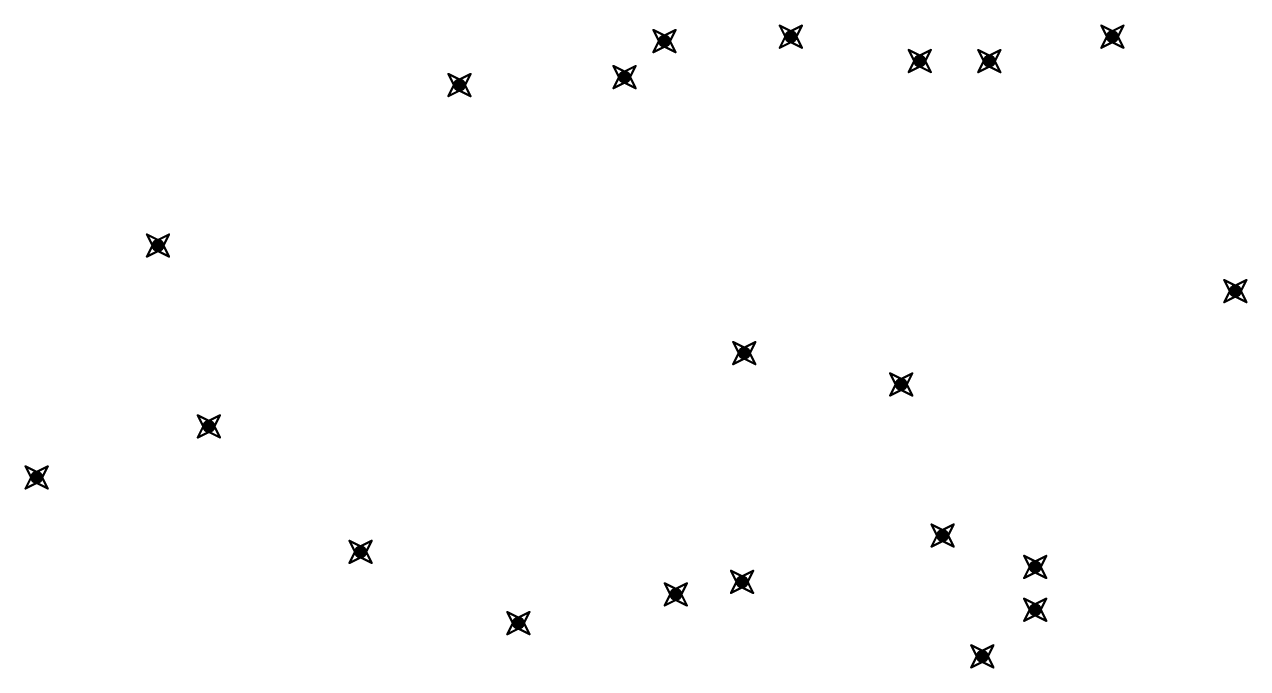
# Model space of a CAD drawing. Header units: millimetres. Extents: x -25 to 478, y -31 to 252.
# Drawn here: x 59.63 to 87.65, y 142.71 to 157.45 of the extents above; entities that cross this region are included whole.
import ezdxf

# ---------------------------------------------------------------- set-up
doc = ezdxf.new("R2010")
doc.units = ezdxf.units.MM
doc.layers.add('DrillDrawing', color=1, linetype='Continuous')
doc.layers.add('ViaHoleLayer', color=16, linetype='Continuous')

msp = doc.modelspace()

# ---------------------------------------------------------------- hatches: boundary and pattern name
at = {"layer": 'ViaHoleLayer'}
h = msp.add_hatch(color=16, dxfattribs=at)
edge = h.paths.add_edge_path()
edge.add_arc((74.295, 157.074), 0.15, 0, 360)
h = msp.add_hatch(color=16, dxfattribs=at)
edge = h.paths.add_edge_path()
edge.add_arc((77.191, 157.175), 0.15, 0, 360)
h = msp.add_hatch(color=16, dxfattribs=at)
edge = h.paths.add_edge_path()
edge.add_arc((84.557, 157.175), 0.15, 0, 360)
h = msp.add_hatch(color=16, dxfattribs=at)
edge = h.paths.add_edge_path()
edge.add_arc((80.144, 156.618), 0.15, 0, 360)
h = msp.add_hatch(color=16, dxfattribs=at)
edge = h.paths.add_edge_path()
edge.add_arc((81.737, 156.616), 0.15, 0, 360)
h = msp.add_hatch(color=16, dxfattribs=at)
edge = h.paths.add_edge_path()
edge.add_arc((73.38, 156.249), 0.15, 0, 360)
h = msp.add_hatch(color=16, dxfattribs=at)
edge = h.paths.add_edge_path()
edge.add_arc((69.598, 156.067), 0.15, 0, 360)
h = msp.add_hatch(color=16, dxfattribs=at)
edge = h.paths.add_edge_path()
edge.add_arc((62.692, 152.392), 0.15, 0, 360)
h = msp.add_hatch(color=16, dxfattribs=at)
edge = h.paths.add_edge_path()
edge.add_arc((87.374, 151.349), 0.15, 0, 360)
h = msp.add_hatch(color=16, dxfattribs=at)
edge = h.paths.add_edge_path()
edge.add_arc((76.124, 149.929), 0.15, 0, 360)
h = msp.add_hatch(color=16, dxfattribs=at)
edge = h.paths.add_edge_path()
edge.add_arc((79.719, 149.211), 0.15, 0, 360)
h = msp.add_hatch(color=16, dxfattribs=at)
edge = h.paths.add_edge_path()
edge.add_arc((63.857, 148.251), 0.15, 0, 360)
h = msp.add_hatch(color=16, dxfattribs=at)
edge = h.paths.add_edge_path()
edge.add_arc((59.912, 147.082), 0.15, 0, 360)
h = msp.add_hatch(color=16, dxfattribs=at)
edge = h.paths.add_edge_path()
edge.add_arc((80.667, 145.751), 0.15, 0, 360)
h = msp.add_hatch(color=16, dxfattribs=at)
edge = h.paths.add_edge_path()
edge.add_arc((67.333, 145.377), 0.15, 0, 360)
h = msp.add_hatch(color=16, dxfattribs=at)
edge = h.paths.add_edge_path()
edge.add_arc((82.789, 145.032), 0.15, 0, 360)
h = msp.add_hatch(color=16, dxfattribs=at)
edge = h.paths.add_edge_path()
edge.add_arc((76.073, 144.69), 0.15, 0, 360)
h = msp.add_hatch(color=16, dxfattribs=at)
edge = h.paths.add_edge_path()
edge.add_arc((74.555, 144.404), 0.15, 0, 360)
h = msp.add_hatch(color=16, dxfattribs=at)
edge = h.paths.add_edge_path()
edge.add_arc((82.789, 144.052), 0.15, 0, 360)
h = msp.add_hatch(color=16, dxfattribs=at)
edge = h.paths.add_edge_path()
edge.add_arc((70.948, 143.746), 0.15, 0, 360)
h = msp.add_hatch(color=16, dxfattribs=at)
edge = h.paths.add_edge_path()
edge.add_arc((81.577, 142.985), 0.15, 0, 360)

# ---------------------------------------------------------------- linework, layer by layer
at = {"layer": 'DrillDrawing', "const_width": 0.0508}
for points in [[(74.041, 157.328), (74.295, 157.201)], [(74.041, 157.328), (74.168, 157.074)], [(74.295, 157.201), (74.549, 157.328)], [(74.422, 157.074), (74.549, 157.328)], [(76.937, 157.429), (77.191, 157.302)], [(76.937, 157.429), (77.064, 157.175)], [(76.937, 156.921), (77.064, 157.175)], [(77.191, 157.302), (77.445, 157.429)], [(77.318, 157.175), (77.445, 157.429)], [(77.318, 157.175), (77.445, 156.921)], [(84.303, 157.429), (84.557, 157.302)], [(84.303, 157.429), (84.43, 157.175)], [(84.303, 156.921), (84.43, 157.175)], [(84.557, 157.302), (84.811, 157.429)], [(84.684, 157.175), (84.811, 157.429)], [(84.684, 157.175), (84.811, 156.921)], [(74.041, 156.82), (74.168, 157.074)], [(74.041, 156.82), (74.295, 156.947)], [(74.295, 156.947), (74.549, 156.82)], [(74.422, 157.074), (74.549, 156.82)], [(76.937, 156.921), (77.191, 157.048)], [(77.191, 157.048), (77.445, 156.921)], [(84.303, 156.921), (84.557, 157.048)], [(84.557, 157.048), (84.811, 156.921)], [(79.89, 156.872), (80.144, 156.745)], [(79.89, 156.872), (80.017, 156.618)], [(79.89, 156.364), (80.017, 156.618)], [(80.144, 156.745), (80.398, 156.872)], [(80.271, 156.618), (80.398, 156.872)], [(80.271, 156.618), (80.398, 156.364)], [(81.483, 156.87), (81.737, 156.743)], [(81.483, 156.87), (81.61, 156.616)], [(81.483, 156.362), (81.61, 156.616)], [(81.737, 156.743), (81.991, 156.87)], [(81.864, 156.616), (81.991, 156.87)], [(81.864, 156.616), (81.991, 156.362)], [(73.126, 156.503), (73.38, 156.376)], [(73.126, 156.503), (73.253, 156.249)], [(73.38, 156.376), (73.634, 156.503)], [(73.507, 156.249), (73.634, 156.503)], [(79.89, 156.364), (80.144, 156.491)], [(80.144, 156.491), (80.398, 156.364)], [(81.483, 156.362), (81.737, 156.489)], [(81.737, 156.489), (81.991, 156.362)], [(69.344, 156.321), (69.598, 156.194)], [(69.344, 156.321), (69.471, 156.067)], [(69.344, 155.813), (69.471, 156.067)], [(69.598, 156.194), (69.852, 156.321)], [(69.725, 156.067), (69.852, 156.321)], [(69.725, 156.067), (69.852, 155.813)], [(73.126, 155.995), (73.253, 156.249)], [(73.126, 155.995), (73.38, 156.122)], [(73.38, 156.122), (73.634, 155.995)], [(73.507, 156.249), (73.634, 155.995)], [(69.344, 155.813), (69.598, 155.94)], [(69.598, 155.94), (69.852, 155.813)], [(62.438, 152.646), (62.692, 152.519)], [(62.438, 152.646), (62.565, 152.392)], [(62.692, 152.519), (62.946, 152.646)], [(62.819, 152.392), (62.946, 152.646)], [(62.438, 152.138), (62.565, 152.392)], [(62.438, 152.138), (62.692, 152.265)], [(62.692, 152.265), (62.946, 152.138)], [(62.819, 152.392), (62.946, 152.138)], [(87.12, 151.603), (87.374, 151.476)], [(87.12, 151.603), (87.247, 151.349)], [(87.374, 151.476), (87.628, 151.603)], [(87.501, 151.349), (87.628, 151.603)], [(87.12, 151.095), (87.247, 151.349)], [(87.501, 151.349), (87.628, 151.095)], [(87.12, 151.095), (87.374, 151.222)], [(87.374, 151.222), (87.628, 151.095)], [(75.87, 150.183), (76.124, 150.056)], [(75.87, 150.183), (75.997, 149.929)], [(76.124, 150.056), (76.378, 150.183)], [(76.251, 149.929), (76.378, 150.183)], [(75.87, 149.675), (75.997, 149.929)], [(76.251, 149.929), (76.378, 149.675)], [(75.87, 149.675), (76.124, 149.802)], [(76.124, 149.802), (76.378, 149.675)], [(79.465, 149.465), (79.719, 149.338)], [(79.465, 149.465), (79.592, 149.211)], [(79.719, 149.338), (79.973, 149.465)], [(79.846, 149.211), (79.973, 149.465)], [(79.465, 148.957), (79.592, 149.211)], [(79.465, 148.957), (79.719, 149.084)], [(79.719, 149.084), (79.973, 148.957)], [(79.846, 149.211), (79.973, 148.957)], [(63.603, 148.505), (63.857, 148.378)], [(63.603, 148.505), (63.73, 148.251)], [(63.857, 148.378), (64.111, 148.505)], [(63.984, 148.251), (64.111, 148.505)], [(63.603, 147.997), (63.73, 148.251)], [(63.984, 148.251), (64.111, 147.997)], [(63.603, 147.997), (63.857, 148.124)], [(63.857, 148.124), (64.111, 147.997)], [(59.658, 147.336), (59.912, 147.209)], [(59.658, 147.336), (59.785, 147.082)], [(59.912, 147.209), (60.166, 147.336)], [(60.039, 147.082), (60.166, 147.336)], [(59.658, 146.828), (59.785, 147.082)], [(59.658, 146.828), (59.912, 146.955)], [(59.912, 146.955), (60.166, 146.828)], [(60.039, 147.082), (60.166, 146.828)], [(80.413, 146.005), (80.667, 145.878)], [(80.413, 146.005), (80.54, 145.751)], [(80.667, 145.878), (80.921, 146.005)], [(80.794, 145.751), (80.921, 146.005)], [(80.413, 145.497), (80.54, 145.751)], [(80.794, 145.751), (80.921, 145.497)], [(67.079, 145.631), (67.333, 145.504)], [(67.079, 145.631), (67.206, 145.377)], [(67.333, 145.504), (67.587, 145.631)], [(67.46, 145.377), (67.587, 145.631)], [(80.413, 145.497), (80.667, 145.624)], [(80.667, 145.624), (80.921, 145.497)], [(67.079, 145.123), (67.206, 145.377)], [(67.079, 145.123), (67.333, 145.25)], [(67.333, 145.25), (67.587, 145.123)], [(67.46, 145.377), (67.587, 145.123)], [(82.535, 145.286), (82.789, 145.159)], [(82.535, 145.286), (82.662, 145.032)], [(82.789, 145.159), (83.043, 145.286)], [(82.916, 145.032), (83.043, 145.286)], [(75.819, 144.944), (76.073, 144.817)], [(75.819, 144.944), (75.946, 144.69)], [(76.073, 144.817), (76.327, 144.944)], [(76.2, 144.69), (76.327, 144.944)], [(82.535, 144.778), (82.662, 145.032)], [(82.535, 144.778), (82.789, 144.905)], [(82.789, 144.905), (83.043, 144.778)], [(82.916, 145.032), (83.043, 144.778)], [(74.301, 144.658), (74.555, 144.531)], [(74.301, 144.658), (74.428, 144.404)], [(74.555, 144.531), (74.809, 144.658)], [(74.682, 144.404), (74.809, 144.658)], [(75.819, 144.436), (75.946, 144.69)], [(75.819, 144.436), (76.073, 144.563)], [(76.073, 144.563), (76.327, 144.436)], [(76.2, 144.69), (76.327, 144.436)], [(74.301, 144.15), (74.428, 144.404)], [(74.682, 144.404), (74.809, 144.15)], [(82.535, 144.306), (82.789, 144.179)], [(82.535, 144.306), (82.662, 144.052)], [(82.789, 144.179), (83.043, 144.306)], [(82.916, 144.052), (83.043, 144.306)], [(70.694, 144), (70.948, 143.873)], [(70.694, 144), (70.821, 143.746)], [(70.948, 143.873), (71.202, 144)], [(71.075, 143.746), (71.202, 144)], [(74.301, 144.15), (74.555, 144.277)], [(74.555, 144.277), (74.809, 144.15)], [(82.535, 143.798), (82.662, 144.052)], [(82.916, 144.052), (83.043, 143.798)], [(70.694, 143.492), (70.821, 143.746)], [(71.075, 143.746), (71.202, 143.492)], [(82.535, 143.798), (82.789, 143.925)], [(82.789, 143.925), (83.043, 143.798)], [(70.694, 143.492), (70.948, 143.619)], [(70.948, 143.619), (71.202, 143.492)], [(81.323, 143.239), (81.577, 143.112)], [(81.323, 143.239), (81.45, 142.985)], [(81.577, 143.112), (81.831, 143.239)], [(81.704, 142.985), (81.831, 143.239)], [(81.323, 142.731), (81.45, 142.985)], [(81.704, 142.985), (81.831, 142.731)], [(81.323, 142.731), (81.577, 142.858)], [(81.577, 142.858), (81.831, 142.731)]]:
    msp.add_lwpolyline(points, dxfattribs=at)
at = {"layer": 'DrillDrawing', "const_width": 0.0254}
for points in [[(74.028, 157.328, 1), (74.054, 157.328, 1)], [(74.028, 157.328, 1), (74.054, 157.328, 1)], [(74.282, 157.201, 1), (74.308, 157.201, 1)], [(74.282, 157.201, 1), (74.308, 157.201, 1)], [(74.536, 157.328, 1), (74.562, 157.328, 1)], [(74.536, 157.328, 1), (74.562, 157.328, 1)], [(76.924, 157.429, 1), (76.949, 157.429, 1)], [(76.924, 157.429, 1), (76.949, 157.429, 1)], [(77.051, 157.175, 1), (77.076, 157.175, 1)], [(77.051, 157.175, 1), (77.076, 157.175, 1)], [(77.178, 157.302, 1), (77.203, 157.302, 1)], [(77.178, 157.302, 1), (77.203, 157.302, 1)], [(77.305, 157.175, 1), (77.33, 157.175, 1)], [(77.305, 157.175, 1), (77.33, 157.175, 1)], [(77.432, 157.429, 1), (77.457, 157.429, 1)], [(77.432, 157.429, 1), (77.457, 157.429, 1)], [(84.29, 157.429, 1), (84.315, 157.429, 1)], [(84.29, 157.429, 1), (84.315, 157.429, 1)], [(84.417, 157.175, 1), (84.442, 157.175, 1)], [(84.417, 157.175, 1), (84.442, 157.175, 1)], [(84.544, 157.302, 1), (84.569, 157.302, 1)], [(84.544, 157.302, 1), (84.569, 157.302, 1)], [(84.671, 157.175, 1), (84.696, 157.175, 1)], [(84.671, 157.175, 1), (84.696, 157.175, 1)], [(84.798, 157.429, 1), (84.823, 157.429, 1)], [(84.798, 157.429, 1), (84.823, 157.429, 1)], [(74.155, 157.074, 1), (74.181, 157.074, 1)], [(74.155, 157.074, 1), (74.181, 157.074, 1)], [(74.282, 156.947, 1), (74.308, 156.947, 1)], [(74.282, 156.947, 1), (74.308, 156.947, 1)], [(74.409, 157.074, 1), (74.435, 157.074, 1)], [(74.409, 157.074, 1), (74.435, 157.074, 1)], [(76.924, 156.921, 1), (76.949, 156.921, 1)], [(76.924, 156.921, 1), (76.949, 156.921, 1)], [(77.178, 157.048, 1), (77.203, 157.048, 1)], [(77.178, 157.048, 1), (77.203, 157.048, 1)], [(77.432, 156.921, 1), (77.457, 156.921, 1)], [(77.432, 156.921, 1), (77.457, 156.921, 1)], [(84.29, 156.921, 1), (84.315, 156.921, 1)], [(84.29, 156.921, 1), (84.315, 156.921, 1)], [(84.544, 157.048, 1), (84.569, 157.048, 1)], [(84.544, 157.048, 1), (84.569, 157.048, 1)], [(84.798, 156.921, 1), (84.823, 156.921, 1)], [(84.798, 156.921, 1), (84.823, 156.921, 1)], [(74.028, 156.82, 1), (74.054, 156.82, 1)], [(74.028, 156.82, 1), (74.054, 156.82, 1)], [(74.536, 156.82, 1), (74.562, 156.82, 1)], [(74.536, 156.82, 1), (74.562, 156.82, 1)], [(79.878, 156.872, 1), (79.903, 156.872, 1)], [(79.878, 156.872, 1), (79.903, 156.872, 1)], [(80.005, 156.618, 1), (80.03, 156.618, 1)], [(80.005, 156.618, 1), (80.03, 156.618, 1)], [(80.132, 156.745, 1), (80.157, 156.745, 1)], [(80.132, 156.745, 1), (80.157, 156.745, 1)], [(80.259, 156.618, 1), (80.284, 156.618, 1)], [(80.259, 156.618, 1), (80.284, 156.618, 1)], [(80.386, 156.872, 1), (80.411, 156.872, 1)], [(80.386, 156.872, 1), (80.411, 156.872, 1)], [(81.471, 156.87, 1), (81.496, 156.87, 1)], [(81.471, 156.87, 1), (81.496, 156.87, 1)], [(81.597, 156.616, 1), (81.623, 156.616, 1)], [(81.597, 156.616, 1), (81.623, 156.616, 1)], [(81.724, 156.743, 1), (81.75, 156.743, 1)], [(81.724, 156.743, 1), (81.75, 156.743, 1)], [(81.852, 156.616, 1), (81.877, 156.616, 1)], [(81.852, 156.616, 1), (81.877, 156.616, 1)], [(81.978, 156.87, 1), (82.004, 156.87, 1)], [(81.978, 156.87, 1), (82.004, 156.87, 1)], [(73.113, 156.503, 1), (73.139, 156.503, 1)], [(73.113, 156.503, 1), (73.139, 156.503, 1)], [(73.367, 156.376, 1), (73.393, 156.376, 1)], [(73.367, 156.376, 1), (73.393, 156.376, 1)], [(73.621, 156.503, 1), (73.647, 156.503, 1)], [(73.621, 156.503, 1), (73.647, 156.503, 1)], [(79.878, 156.364, 1), (79.903, 156.364, 1)], [(79.878, 156.364, 1), (79.903, 156.364, 1)], [(80.132, 156.491, 1), (80.157, 156.491, 1)], [(80.132, 156.491, 1), (80.157, 156.491, 1)], [(80.386, 156.364, 1), (80.411, 156.364, 1)], [(80.386, 156.364, 1), (80.411, 156.364, 1)], [(81.471, 156.362, 1), (81.496, 156.362, 1)], [(81.471, 156.362, 1), (81.496, 156.362, 1)], [(81.724, 156.489, 1), (81.75, 156.489, 1)], [(81.724, 156.489, 1), (81.75, 156.489, 1)], [(81.978, 156.362, 1), (82.004, 156.362, 1)], [(81.978, 156.362, 1), (82.004, 156.362, 1)], [(69.332, 156.321, 1), (69.357, 156.321, 1)], [(69.332, 156.321, 1), (69.357, 156.321, 1)], [(69.459, 156.067, 1), (69.484, 156.067, 1)], [(69.459, 156.067, 1), (69.484, 156.067, 1)], [(69.586, 156.194, 1), (69.611, 156.194, 1)], [(69.586, 156.194, 1), (69.611, 156.194, 1)], [(69.713, 156.067, 1), (69.738, 156.067, 1)], [(69.713, 156.067, 1), (69.738, 156.067, 1)], [(69.84, 156.321, 1), (69.865, 156.321, 1)], [(69.84, 156.321, 1), (69.865, 156.321, 1)], [(73.24, 156.249, 1), (73.266, 156.249, 1)], [(73.24, 156.249, 1), (73.266, 156.249, 1)], [(73.367, 156.122, 1), (73.393, 156.122, 1)], [(73.367, 156.122, 1), (73.393, 156.122, 1)], [(73.494, 156.249, 1), (73.52, 156.249, 1)], [(73.494, 156.249, 1), (73.52, 156.249, 1)], [(69.332, 155.813, 1), (69.357, 155.813, 1)], [(69.332, 155.813, 1), (69.357, 155.813, 1)], [(69.586, 155.94, 1), (69.611, 155.94, 1)], [(69.586, 155.94, 1), (69.611, 155.94, 1)], [(69.84, 155.813, 1), (69.865, 155.813, 1)], [(69.84, 155.813, 1), (69.865, 155.813, 1)], [(73.113, 155.995, 1), (73.139, 155.995, 1)], [(73.113, 155.995, 1), (73.139, 155.995, 1)], [(73.621, 155.995, 1), (73.647, 155.995, 1)], [(73.621, 155.995, 1), (73.647, 155.995, 1)], [(62.425, 152.646, 1), (62.45, 152.646, 1)], [(62.425, 152.646, 1), (62.45, 152.646, 1)], [(62.679, 152.519, 1), (62.704, 152.519, 1)], [(62.679, 152.519, 1), (62.704, 152.519, 1)], [(62.933, 152.646, 1), (62.958, 152.646, 1)], [(62.933, 152.646, 1), (62.958, 152.646, 1)], [(62.425, 152.138, 1), (62.45, 152.138, 1)], [(62.425, 152.138, 1), (62.45, 152.138, 1)], [(62.552, 152.392, 1), (62.577, 152.392, 1)], [(62.552, 152.392, 1), (62.577, 152.392, 1)], [(62.679, 152.265, 1), (62.704, 152.265, 1)], [(62.679, 152.265, 1), (62.704, 152.265, 1)], [(62.806, 152.392, 1), (62.831, 152.392, 1)], [(62.806, 152.392, 1), (62.831, 152.392, 1)], [(62.933, 152.138, 1), (62.958, 152.138, 1)], [(62.933, 152.138, 1), (62.958, 152.138, 1)], [(87.107, 151.603, 1), (87.132, 151.603, 1)], [(87.107, 151.603, 1), (87.132, 151.603, 1)], [(87.615, 151.603, 1), (87.64, 151.603, 1)], [(87.615, 151.603, 1), (87.64, 151.603, 1)], [(87.234, 151.349, 1), (87.259, 151.349, 1)], [(87.234, 151.349, 1), (87.259, 151.349, 1)], [(87.361, 151.476, 1), (87.386, 151.476, 1)], [(87.361, 151.476, 1), (87.386, 151.476, 1)], [(87.488, 151.349, 1), (87.513, 151.349, 1)], [(87.488, 151.349, 1), (87.513, 151.349, 1)], [(87.107, 151.095, 1), (87.132, 151.095, 1)], [(87.107, 151.095, 1), (87.132, 151.095, 1)], [(87.361, 151.222, 1), (87.386, 151.222, 1)], [(87.361, 151.222, 1), (87.386, 151.222, 1)], [(87.615, 151.095, 1), (87.64, 151.095, 1)], [(87.615, 151.095, 1), (87.64, 151.095, 1)], [(75.857, 150.183, 1), (75.882, 150.183, 1)], [(75.857, 150.183, 1), (75.882, 150.183, 1)], [(76.365, 150.183, 1), (76.39, 150.183, 1)], [(76.365, 150.183, 1), (76.39, 150.183, 1)], [(75.984, 149.929, 1), (76.01, 149.929, 1)], [(75.984, 149.929, 1), (76.01, 149.929, 1)], [(76.111, 150.056, 1), (76.136, 150.056, 1)], [(76.111, 150.056, 1), (76.136, 150.056, 1)], [(76.238, 149.929, 1), (76.263, 149.929, 1)], [(76.238, 149.929, 1), (76.263, 149.929, 1)], [(75.857, 149.675, 1), (75.882, 149.675, 1)], [(75.857, 149.675, 1), (75.882, 149.675, 1)], [(76.111, 149.802, 1), (76.136, 149.802, 1)], [(76.111, 149.802, 1), (76.136, 149.802, 1)], [(76.365, 149.675, 1), (76.39, 149.675, 1)], [(76.365, 149.675, 1), (76.39, 149.675, 1)], [(79.452, 149.465, 1), (79.477, 149.465, 1)], [(79.452, 149.465, 1), (79.477, 149.465, 1)], [(79.706, 149.338, 1), (79.731, 149.338, 1)], [(79.706, 149.338, 1), (79.731, 149.338, 1)], [(79.96, 149.465, 1), (79.985, 149.465, 1)], [(79.96, 149.465, 1), (79.985, 149.465, 1)], [(79.579, 149.211, 1), (79.604, 149.211, 1)], [(79.579, 149.211, 1), (79.604, 149.211, 1)], [(79.706, 149.084, 1), (79.731, 149.084, 1)], [(79.706, 149.084, 1), (79.731, 149.084, 1)], [(79.833, 149.211, 1), (79.858, 149.211, 1)], [(79.833, 149.211, 1), (79.858, 149.211, 1)], [(79.452, 148.957, 1), (79.477, 148.957, 1)], [(79.452, 148.957, 1), (79.477, 148.957, 1)], [(79.96, 148.957, 1), (79.985, 148.957, 1)], [(79.96, 148.957, 1), (79.985, 148.957, 1)], [(63.591, 148.505, 1), (63.616, 148.505, 1)], [(63.591, 148.505, 1), (63.616, 148.505, 1)], [(64.099, 148.505, 1), (64.124, 148.505, 1)], [(64.099, 148.505, 1), (64.124, 148.505, 1)], [(63.718, 148.251, 1), (63.743, 148.251, 1)], [(63.718, 148.251, 1), (63.743, 148.251, 1)], [(63.845, 148.378, 1), (63.87, 148.378, 1)], [(63.845, 148.378, 1), (63.87, 148.378, 1)], [(63.972, 148.251, 1), (63.997, 148.251, 1)], [(63.972, 148.251, 1), (63.997, 148.251, 1)], [(63.591, 147.997, 1), (63.616, 147.997, 1)], [(63.591, 147.997, 1), (63.616, 147.997, 1)], [(63.845, 148.124, 1), (63.87, 148.124, 1)], [(63.845, 148.124, 1), (63.87, 148.124, 1)], [(64.099, 147.997, 1), (64.124, 147.997, 1)], [(64.099, 147.997, 1), (64.124, 147.997, 1)], [(59.645, 147.336, 1), (59.671, 147.336, 1)], [(59.645, 147.336, 1), (59.671, 147.336, 1)], [(59.899, 147.209, 1), (59.925, 147.209, 1)], [(59.899, 147.209, 1), (59.925, 147.209, 1)], [(60.153, 147.336, 1), (60.179, 147.336, 1)], [(60.153, 147.336, 1), (60.179, 147.336, 1)], [(59.645, 146.828, 1), (59.671, 146.828, 1)], [(59.645, 146.828, 1), (59.671, 146.828, 1)], [(59.772, 147.082, 1), (59.798, 147.082, 1)], [(59.772, 147.082, 1), (59.798, 147.082, 1)], [(59.899, 146.955, 1), (59.925, 146.955, 1)], [(59.899, 146.955, 1), (59.925, 146.955, 1)], [(60.026, 147.082, 1), (60.052, 147.082, 1)], [(60.026, 147.082, 1), (60.052, 147.082, 1)], [(60.153, 146.828, 1), (60.179, 146.828, 1)], [(60.153, 146.828, 1), (60.179, 146.828, 1)], [(80.401, 146.005, 1), (80.426, 146.005, 1)], [(80.401, 146.005, 1), (80.426, 146.005, 1)], [(80.909, 146.005, 1), (80.934, 146.005, 1)], [(80.909, 146.005, 1), (80.934, 146.005, 1)], [(80.528, 145.751, 1), (80.553, 145.751, 1)], [(80.528, 145.751, 1), (80.553, 145.751, 1)], [(80.655, 145.878, 1), (80.68, 145.878, 1)], [(80.655, 145.878, 1), (80.68, 145.878, 1)], [(80.782, 145.751, 1), (80.807, 145.751, 1)], [(80.782, 145.751, 1), (80.807, 145.751, 1)], [(67.066, 145.631, 1), (67.092, 145.631, 1)], [(67.066, 145.631, 1), (67.092, 145.631, 1)], [(67.32, 145.504, 1), (67.346, 145.504, 1)], [(67.32, 145.504, 1), (67.346, 145.504, 1)], [(67.574, 145.631, 1), (67.6, 145.631, 1)], [(67.574, 145.631, 1), (67.6, 145.631, 1)], [(80.401, 145.497, 1), (80.426, 145.497, 1)], [(80.401, 145.497, 1), (80.426, 145.497, 1)], [(80.655, 145.624, 1), (80.68, 145.624, 1)], [(80.655, 145.624, 1), (80.68, 145.624, 1)], [(80.909, 145.497, 1), (80.934, 145.497, 1)], [(80.909, 145.497, 1), (80.934, 145.497, 1)], [(67.066, 145.123, 1), (67.092, 145.123, 1)], [(67.066, 145.123, 1), (67.092, 145.123, 1)], [(67.193, 145.377, 1), (67.219, 145.377, 1)], [(67.193, 145.377, 1), (67.219, 145.377, 1)], [(67.32, 145.25, 1), (67.346, 145.25, 1)], [(67.32, 145.25, 1), (67.346, 145.25, 1)], [(67.447, 145.377, 1), (67.473, 145.377, 1)], [(67.447, 145.377, 1), (67.473, 145.377, 1)], [(67.574, 145.123, 1), (67.6, 145.123, 1)], [(67.574, 145.123, 1), (67.6, 145.123, 1)], [(82.522, 145.286, 1), (82.547, 145.286, 1)], [(82.522, 145.286, 1), (82.547, 145.286, 1)], [(82.776, 145.159, 1), (82.801, 145.159, 1)], [(82.776, 145.159, 1), (82.801, 145.159, 1)], [(83.03, 145.286, 1), (83.055, 145.286, 1)], [(83.03, 145.286, 1), (83.055, 145.286, 1)], [(75.806, 144.944, 1), (75.832, 144.944, 1)], [(75.806, 144.944, 1), (75.832, 144.944, 1)], [(76.314, 144.944, 1), (76.34, 144.944, 1)], [(76.314, 144.944, 1), (76.34, 144.944, 1)], [(82.649, 145.032, 1), (82.674, 145.032, 1)], [(82.649, 145.032, 1), (82.674, 145.032, 1)], [(82.776, 144.905, 1), (82.801, 144.905, 1)], [(82.776, 144.905, 1), (82.801, 144.905, 1)], [(82.903, 145.032, 1), (82.928, 145.032, 1)], [(82.903, 145.032, 1), (82.928, 145.032, 1)], [(74.288, 144.658, 1), (74.313, 144.658, 1)], [(74.288, 144.658, 1), (74.313, 144.658, 1)], [(74.796, 144.658, 1), (74.821, 144.658, 1)], [(74.796, 144.658, 1), (74.821, 144.658, 1)], [(75.933, 144.69, 1), (75.959, 144.69, 1)], [(75.933, 144.69, 1), (75.959, 144.69, 1)], [(76.06, 144.817, 1), (76.086, 144.817, 1)], [(76.06, 144.817, 1), (76.086, 144.817, 1)], [(76.06, 144.563, 1), (76.086, 144.563, 1)], [(76.06, 144.563, 1), (76.086, 144.563, 1)], [(76.187, 144.69, 1), (76.213, 144.69, 1)], [(76.187, 144.69, 1), (76.213, 144.69, 1)], [(82.522, 144.778, 1), (82.547, 144.778, 1)], [(82.522, 144.778, 1), (82.547, 144.778, 1)], [(83.03, 144.778, 1), (83.055, 144.778, 1)], [(83.03, 144.778, 1), (83.055, 144.778, 1)], [(74.415, 144.404, 1), (74.44, 144.404, 1)], [(74.415, 144.404, 1), (74.44, 144.404, 1)], [(74.542, 144.531, 1), (74.567, 144.531, 1)], [(74.542, 144.531, 1), (74.567, 144.531, 1)], [(74.669, 144.404, 1), (74.694, 144.404, 1)], [(74.669, 144.404, 1), (74.694, 144.404, 1)], [(75.806, 144.436, 1), (75.832, 144.436, 1)], [(75.806, 144.436, 1), (75.832, 144.436, 1)], [(76.314, 144.436, 1), (76.34, 144.436, 1)], [(76.314, 144.436, 1), (76.34, 144.436, 1)], [(82.522, 144.306, 1), (82.547, 144.306, 1)], [(82.522, 144.306, 1), (82.547, 144.306, 1)], [(83.03, 144.306, 1), (83.055, 144.306, 1)], [(83.03, 144.306, 1), (83.055, 144.306, 1)], [(70.681, 144, 1), (70.707, 144, 1)], [(70.681, 144, 1), (70.707, 144, 1)], [(71.189, 144, 1), (71.215, 144, 1)], [(71.189, 144, 1), (71.215, 144, 1)], [(74.288, 144.15, 1), (74.313, 144.15, 1)], [(74.288, 144.15, 1), (74.313, 144.15, 1)], [(74.542, 144.277, 1), (74.567, 144.277, 1)], [(74.542, 144.277, 1), (74.567, 144.277, 1)], [(74.796, 144.15, 1), (74.821, 144.15, 1)], [(74.796, 144.15, 1), (74.821, 144.15, 1)], [(82.649, 144.052, 1), (82.674, 144.052, 1)], [(82.649, 144.052, 1), (82.674, 144.052, 1)], [(82.776, 144.179, 1), (82.801, 144.179, 1)], [(82.776, 144.179, 1), (82.801, 144.179, 1)], [(82.903, 144.052, 1), (82.928, 144.052, 1)], [(82.903, 144.052, 1), (82.928, 144.052, 1)], [(70.808, 143.746, 1), (70.834, 143.746, 1)], [(70.808, 143.746, 1), (70.834, 143.746, 1)], [(70.935, 143.873, 1), (70.961, 143.873, 1)], [(70.935, 143.873, 1), (70.961, 143.873, 1)], [(71.062, 143.746, 1), (71.088, 143.746, 1)], [(71.062, 143.746, 1), (71.088, 143.746, 1)], [(82.522, 143.798, 1), (82.547, 143.798, 1)], [(82.522, 143.798, 1), (82.547, 143.798, 1)], [(82.776, 143.925, 1), (82.801, 143.925, 1)], [(82.776, 143.925, 1), (82.801, 143.925, 1)], [(83.03, 143.798, 1), (83.055, 143.798, 1)], [(83.03, 143.798, 1), (83.055, 143.798, 1)], [(70.681, 143.492, 1), (70.707, 143.492, 1)], [(70.681, 143.492, 1), (70.707, 143.492, 1)], [(70.935, 143.619, 1), (70.961, 143.619, 1)], [(70.935, 143.619, 1), (70.961, 143.619, 1)], [(71.189, 143.492, 1), (71.215, 143.492, 1)], [(71.189, 143.492, 1), (71.215, 143.492, 1)], [(81.31, 143.239, 1), (81.335, 143.239, 1)], [(81.31, 143.239, 1), (81.335, 143.239, 1)], [(81.818, 143.239, 1), (81.843, 143.239, 1)], [(81.818, 143.239, 1), (81.843, 143.239, 1)], [(81.437, 142.985, 1), (81.462, 142.985, 1)], [(81.437, 142.985, 1), (81.462, 142.985, 1)], [(81.564, 143.112, 1), (81.589, 143.112, 1)], [(81.564, 143.112, 1), (81.589, 143.112, 1)], [(81.691, 142.985, 1), (81.716, 142.985, 1)], [(81.691, 142.985, 1), (81.716, 142.985, 1)], [(81.31, 142.731, 1), (81.335, 142.731, 1)], [(81.31, 142.731, 1), (81.335, 142.731, 1)], [(81.564, 142.858, 1), (81.589, 142.858, 1)], [(81.564, 142.858, 1), (81.589, 142.858, 1)], [(81.818, 142.731, 1), (81.843, 142.731, 1)], [(81.818, 142.731, 1), (81.843, 142.731, 1)]]:
    msp.add_lwpolyline(points, format="xyb", close=True, dxfattribs=at)

doc.saveas('drawing.dxf')
